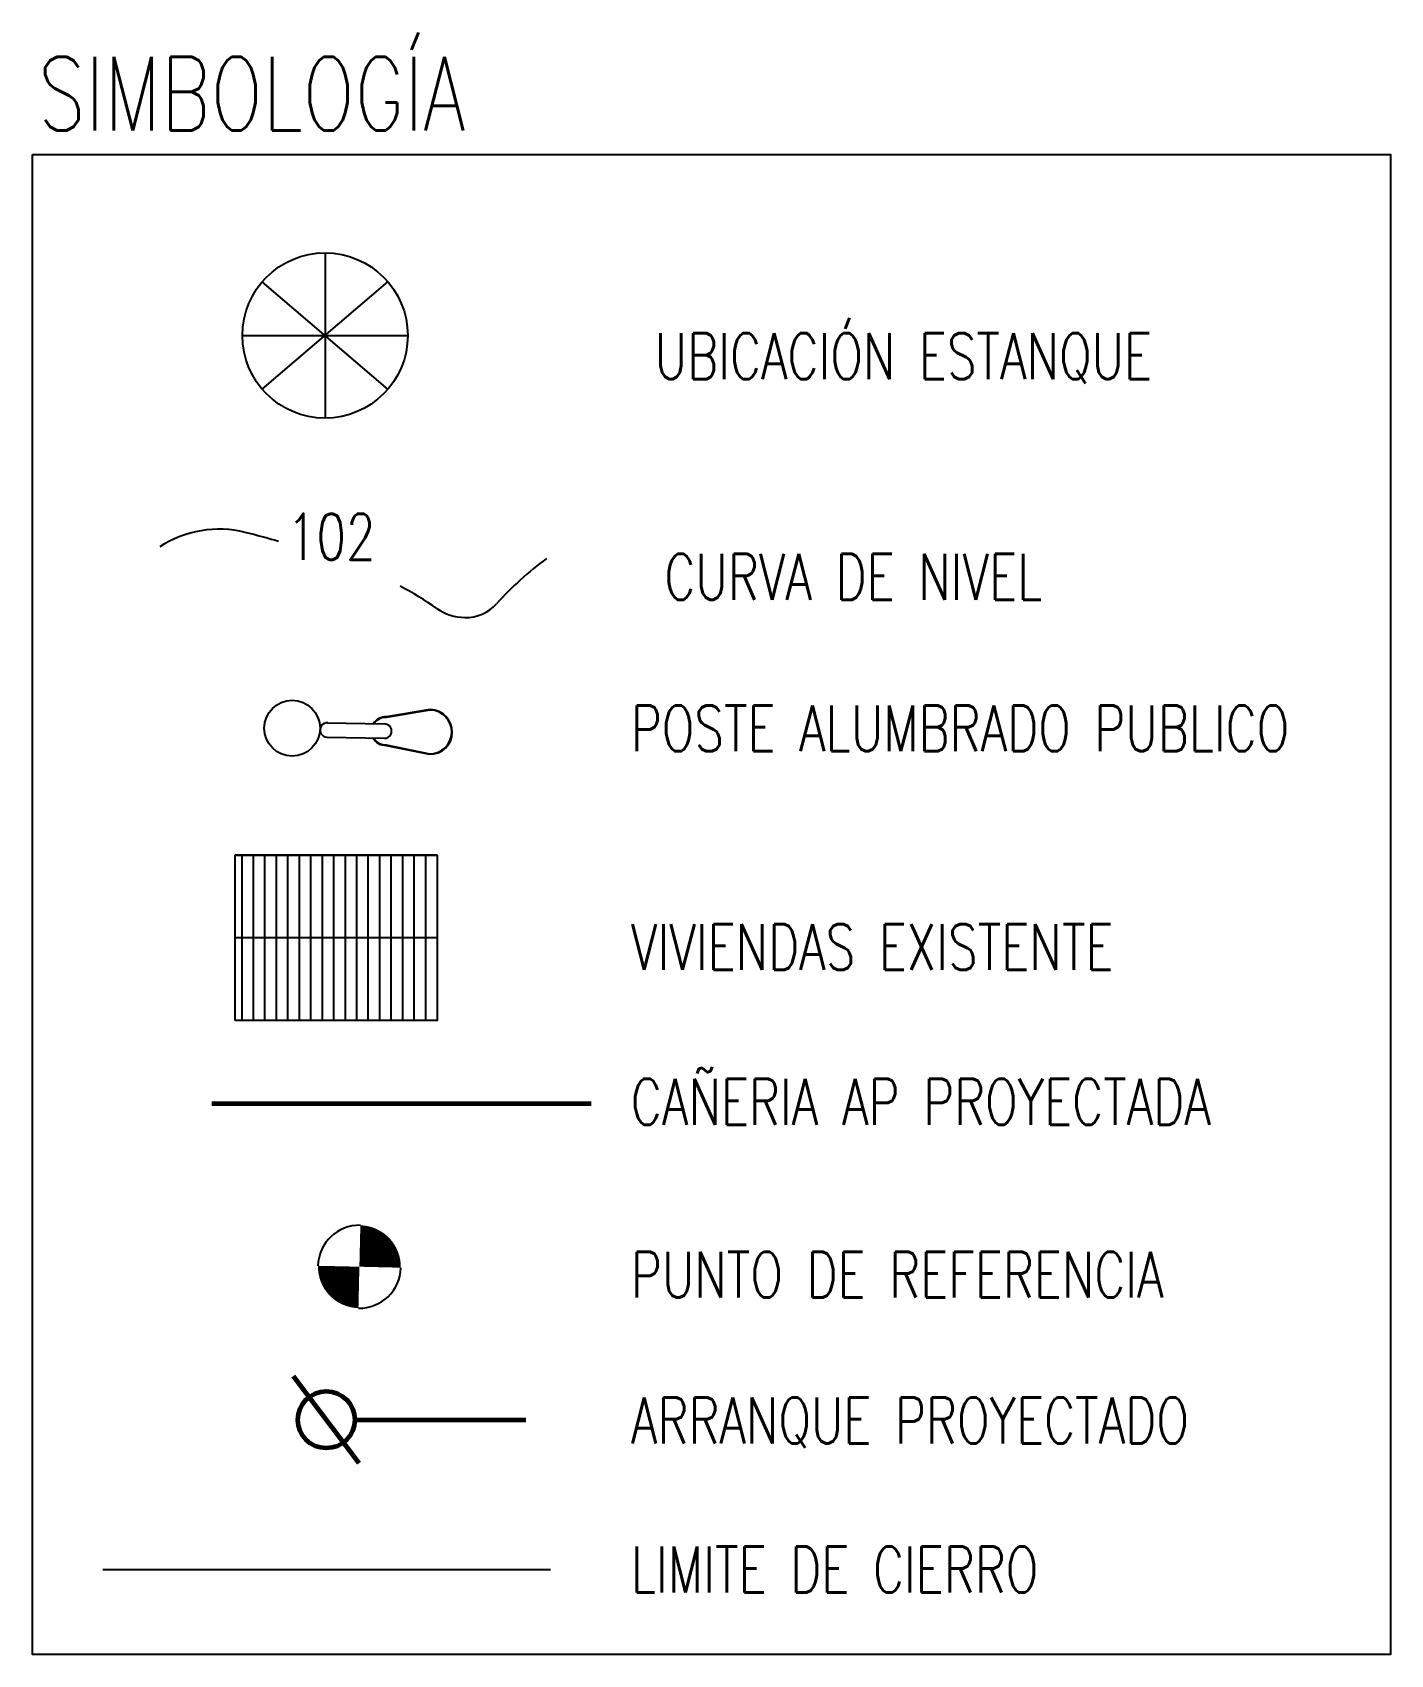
# Model space of a CAD drawing. Header units: metres. Extents: x 244933 to 246143, y 6126180 to 6128142.
# Drawn here: x 245099.3 to 245173.3, y 6126180.1 to 6126268.4 of the extents above; entities that cross this region are included whole.
import ezdxf
from ezdxf.enums import TextEntityAlignment as Align

# ---------------------------------------------------------------- set-up
doc = ezdxf.new("R2010")
doc.units = ezdxf.units.M
doc.header["$LTSCALE"] = 2
doc.header["$MEASUREMENT"] = 0
doc.layers.add('1 AP Proyectada', color=10, linetype='CONTINUOUS', lineweight=60)
for name, color, linetype in [('casa', 8, 'CONTINUOUS'), ('CUADROS', 7, 'CONTINUOUS'), ('CUADROS TIPO', 7, 'CONTINUOUS'), ('LC', 3, 'CONTINUOUS')]:
    doc.layers.add(name, color=color, linetype=linetype)
doc.styles.add('ROMAN', font='romans.shx', dxfattribs={"width": 0.7})
doc.styles.add('ROMANS', font='ROMANS')
doc.linetypes.add('CERCO_PRES', pattern='A,0.18,-0.18,0.18,-0.18,["x",Standard,S=0.3,R=0,X=0,Y=-0.1],0.18,-0.18,0.18,-0.18', length=1.44)

msp = doc.modelspace()

# ---------------------------------------------------------------- hatches: boundary and pattern name
at = {"layer": 'casa'}
h = msp.add_hatch(dxfattribs=at)
h.set_pattern_fill('ANSI31', color=256, scale=5, angle=45)
h.set_pattern_definition([(90, (245121.3772, 6126219.0913), (-0.625, 8e-13), [])])
h.paths.add_polyline_path([(245121.377, 6126219.091), (245121.377, 6126223.591), (245110.377, 6126223.591), (245110.377, 6126219.091)])
h = msp.add_hatch(dxfattribs=at)
h.set_pattern_fill('ANSI31', color=256, scale=5, angle=45)
h.set_pattern_definition([(90, (245121.3772, 6126214.5913), (-0.625, 8e-13), [])])
h.paths.add_polyline_path([(245121.377, 6126214.591), (245121.377, 6126219.091), (245110.377, 6126219.091), (245110.377, 6126214.591)])

# ---------------------------------------------------------------- linework, layer by layer
at = {"layer": '1 AP Proyectada', "color": 1, "ltscale": 2000}
for p, q in [((245109.112, 6126210.069), (245129.763, 6126210.069)), ((245117.131, 6126190.489, 10.543), (245113.551, 6126195.222, 10.543)), ((245116.892, 6126192.855, 10.543), (245126.21, 6126192.852, 10.543))]:
    msp.add_line(p, q, dxfattribs=at)
msp.add_circle((245115.341, 6126192.856, 10.543), 1.55, dxfattribs=at)
at = {"layer": 'casa'}
for p, q in [((245121.377, 6126223.591, 90.431), (245110.377, 6126223.591, 90.431)), ((245110.377, 6126214.591, 90.431), (245110.377, 6126223.591, 90.431)), ((245121.377, 6126223.591, 90.431), (245110.377, 6126223.591, 90.431)), ((245110.377, 6126214.591, 90.431), (245110.377, 6126223.591, 90.431)), ((245121.377, 6126223.591, 90.431), (245121.377, 6126214.591, 90.431)), ((245121.377, 6126223.591, 90.431), (245121.377, 6126214.591, 90.431)), ((245121.377, 6126219.091, 90.431), (245110.377, 6126219.091, 90.431)), ((245121.377, 6126219.091, 90.431), (245110.377, 6126219.091, 90.431)), ((245121.377, 6126219.091, 90.431), (245110.377, 6126219.091, 90.431)), ((245121.377, 6126214.591, 90.431), (245110.377, 6126214.591, 90.431)), ((245121.377, 6126214.591, 90.431), (245110.377, 6126214.591, 90.431))]:
    msp.add_line(p, q, dxfattribs=at)
at = {"layer": 'casa', "color": 4}
for points in [[(245115.274, 6126256.393), (245115.274, 6126247.393)], [(245111.853, 6126248.971), (245118.696, 6126254.816)], [(245118.696, 6126248.971), (245111.853, 6126254.816)], [(245110.774, 6126251.893), (245119.774, 6126251.893)], [(245115.367, 6126230.801), (245118.515, 6126230.743)], [(245115.378, 6126230.021), (245118.5, 6126229.963)]]:
    msp.add_lwpolyline(points, dxfattribs=at)
for points in [[(245117.881, 6126229.98, 0.286267), (245118.596, 6126229.577), (245120.956, 6126229.089, 1), (245121.001, 6126231.527), (245118.625, 6126231.126, 0.286724), (245117.894, 6126230.748, 0.286724)], [(245117.914, 6126229.98, 0.281564), (245118.599, 6126229.606), (245120.959, 6126229.117, 0.997756), (245121.003, 6126231.499), (245118.626, 6126231.097, 0.282043), (245117.928, 6126230.748, 0.282043)]]:
    msp.add_lwpolyline(points, format="xyb", dxfattribs=at)
at = {"layer": 'casa', "elevation": 90.431}
msp.add_lwpolyline([(245110.377, 6126214.591), (245110.377, 6126223.591), (245121.377, 6126223.591), (245121.377, 6126214.591), (245110.377, 6126214.591)], dxfattribs=at)
at = {"layer": 'casa', "const_width": 2.256}
for points in [[(245117.168, 6126202.317, -0.4142), (245118.269, 6126201.163, 0.4222)], [(245116.014, 6126201.215, 0.4142), (245117.116, 6126200.062, -0.4222)]]:
    msp.add_lwpolyline(points, format="xyb", dxfattribs=at)
at = {"layer": 'casa', "color": 4}
for centre, radius in [((245115.274, 6126251.893), 4.5), ((245113.482, 6126230.509), 1.52)]:
    msp.add_circle(centre, radius, dxfattribs=at)
for centre, radius, start, end in [((245115.39, 6126230.411), 0.39, 84.55381, 269.67692), ((245118.508, 6126230.354), 0.39, 268.94403, 93.39506), ((245117.142, 6126201.189), 2.256, 88.67574, 178.67574), ((245117.142, 6126201.189), 2.256, 268.67574, 358.67574)]:
    msp.add_arc(centre, radius, start, end, dxfattribs=at)
at = {"layer": 'CUADROS TIPO'}
msp.add_lwpolyline([(245099.342, 6126261.747), (245173.281, 6126261.747), (245173.281, 6126180.072), (245099.342, 6126180.072)], close=True, dxfattribs=at)
at = {"layer": 'CUADROS TIPO', "color": 8}
for centre, radius, start, end in [((245109.496, 6126235.48), 5.866, 75.82915, 123.31791), ((245096.332, 6126183.345), 59.636, 74.02626, 75.82915), ((245138.068, 6126225.146), 18.125, 126.3049, 137.93794), ((245111.017, 6126222.168), 18.108, 55.17119, 62.58029), ((245122.934, 6126239.296), 2.757, 235.17119, 268.82938), ((245122.924, 6126238.811), 2.273, 268.82938, 317.93794)]:
    msp.add_arc(centre, radius, start, end, dxfattribs=at)
at = {"layer": 'LC', "linetype": 'CERCO_PRES', "ltscale": 2}
msp.add_line((245127.542, 6126184.693, 90.431), (245103.17, 6126184.693, 90.431), dxfattribs=at)

# ---------------------------------------------------------------- texts
at = {"layer": 'CUADROS', "color": 7, "linetype": 'Continuous', "style": 'ROMAN', "width": 0.75}
msp.add_text('SIMBOLOGÍA ', height=4, dxfattribs=at).set_placement((245099.657, 6126263.061))
at = {"layer": 'CUADROS TIPO', "style": 'ROMANS', "width": 0.75}
for s, p in [('UBICACIÓN ESTANQUE', (245146.758, 6126251.069)), ('CURVA DE NIVEL', (245144.033, 6126238.75))]:
    msp.add_text(s, height=2.5, dxfattribs=at).set_placement(p, align=Align.MIDDLE)
at = {"layer": 'CUADROS TIPO', "color": 8, "style": 'ROMANS', "width": 0.75}
msp.add_text('102', height=2.5, dxfattribs=at).set_placement((245113.199, 6126239.687))
at = {"layer": 'CUADROS TIPO', "style": 'ROMANS', "width": 0.75}
for s, p in [('POSTE ALUMBRADO PUBLICO', (245131.922, 6126229.254)), ('VIVIENDAS EXISTENTE', (245131.922, 6126217.35)), ('CAÑERIA AP PROYECTADA', (245131.922, 6126208.921)), ('PUNTO DE REFERENCIA ', (245131.922, 6126199.507)), ('ARRANQUE PROYECTADO', (245131.922, 6126191.572)), ('LIMITE DE CIERRO', (245131.922, 6126183.448))]:
    msp.add_text(s, height=2.5, dxfattribs=at).set_placement(p)

doc.saveas('drawing.dxf')
